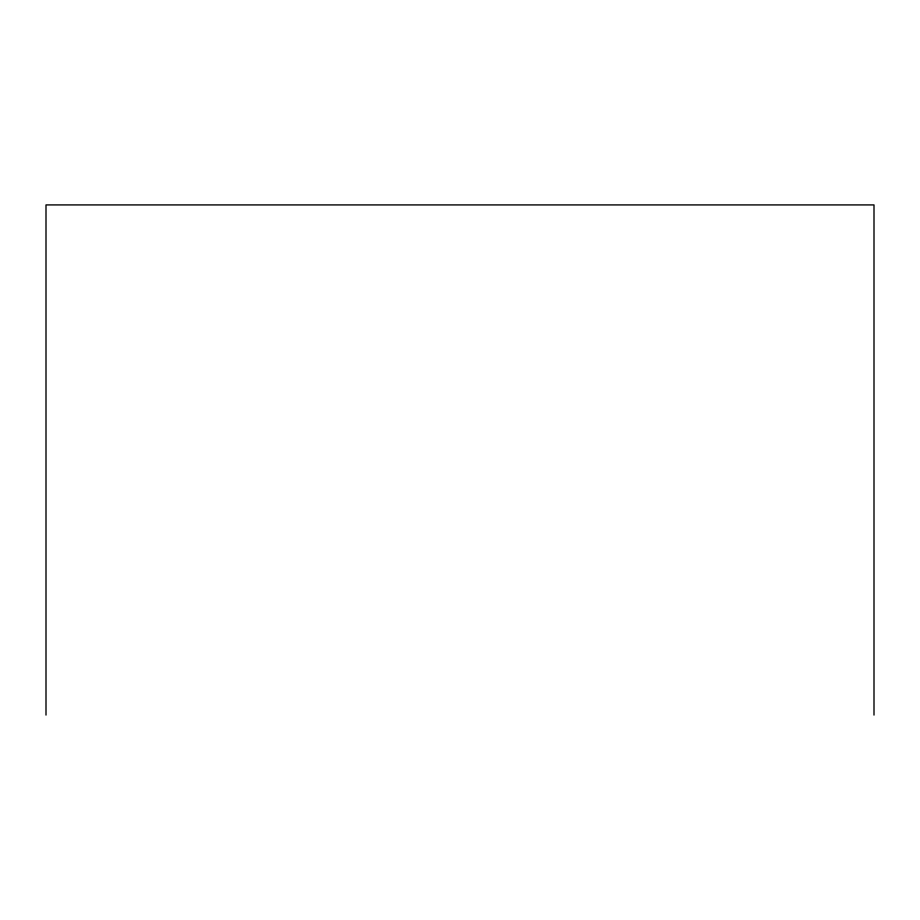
<?xml version="1.0" encoding="UTF-8"?>
<svg xmlns="http://www.w3.org/2000/svg" width="920" height="920" viewBox="0 0 920 920"><rect width="100%" height="100%" fill="white"/><g stroke="black" fill="none" stroke-linecap="round" stroke-linejoin="round"><path stroke-width="1.38" d="M874 715.081L874 204.918L46 204.918L46 715.081"/></g></svg>
